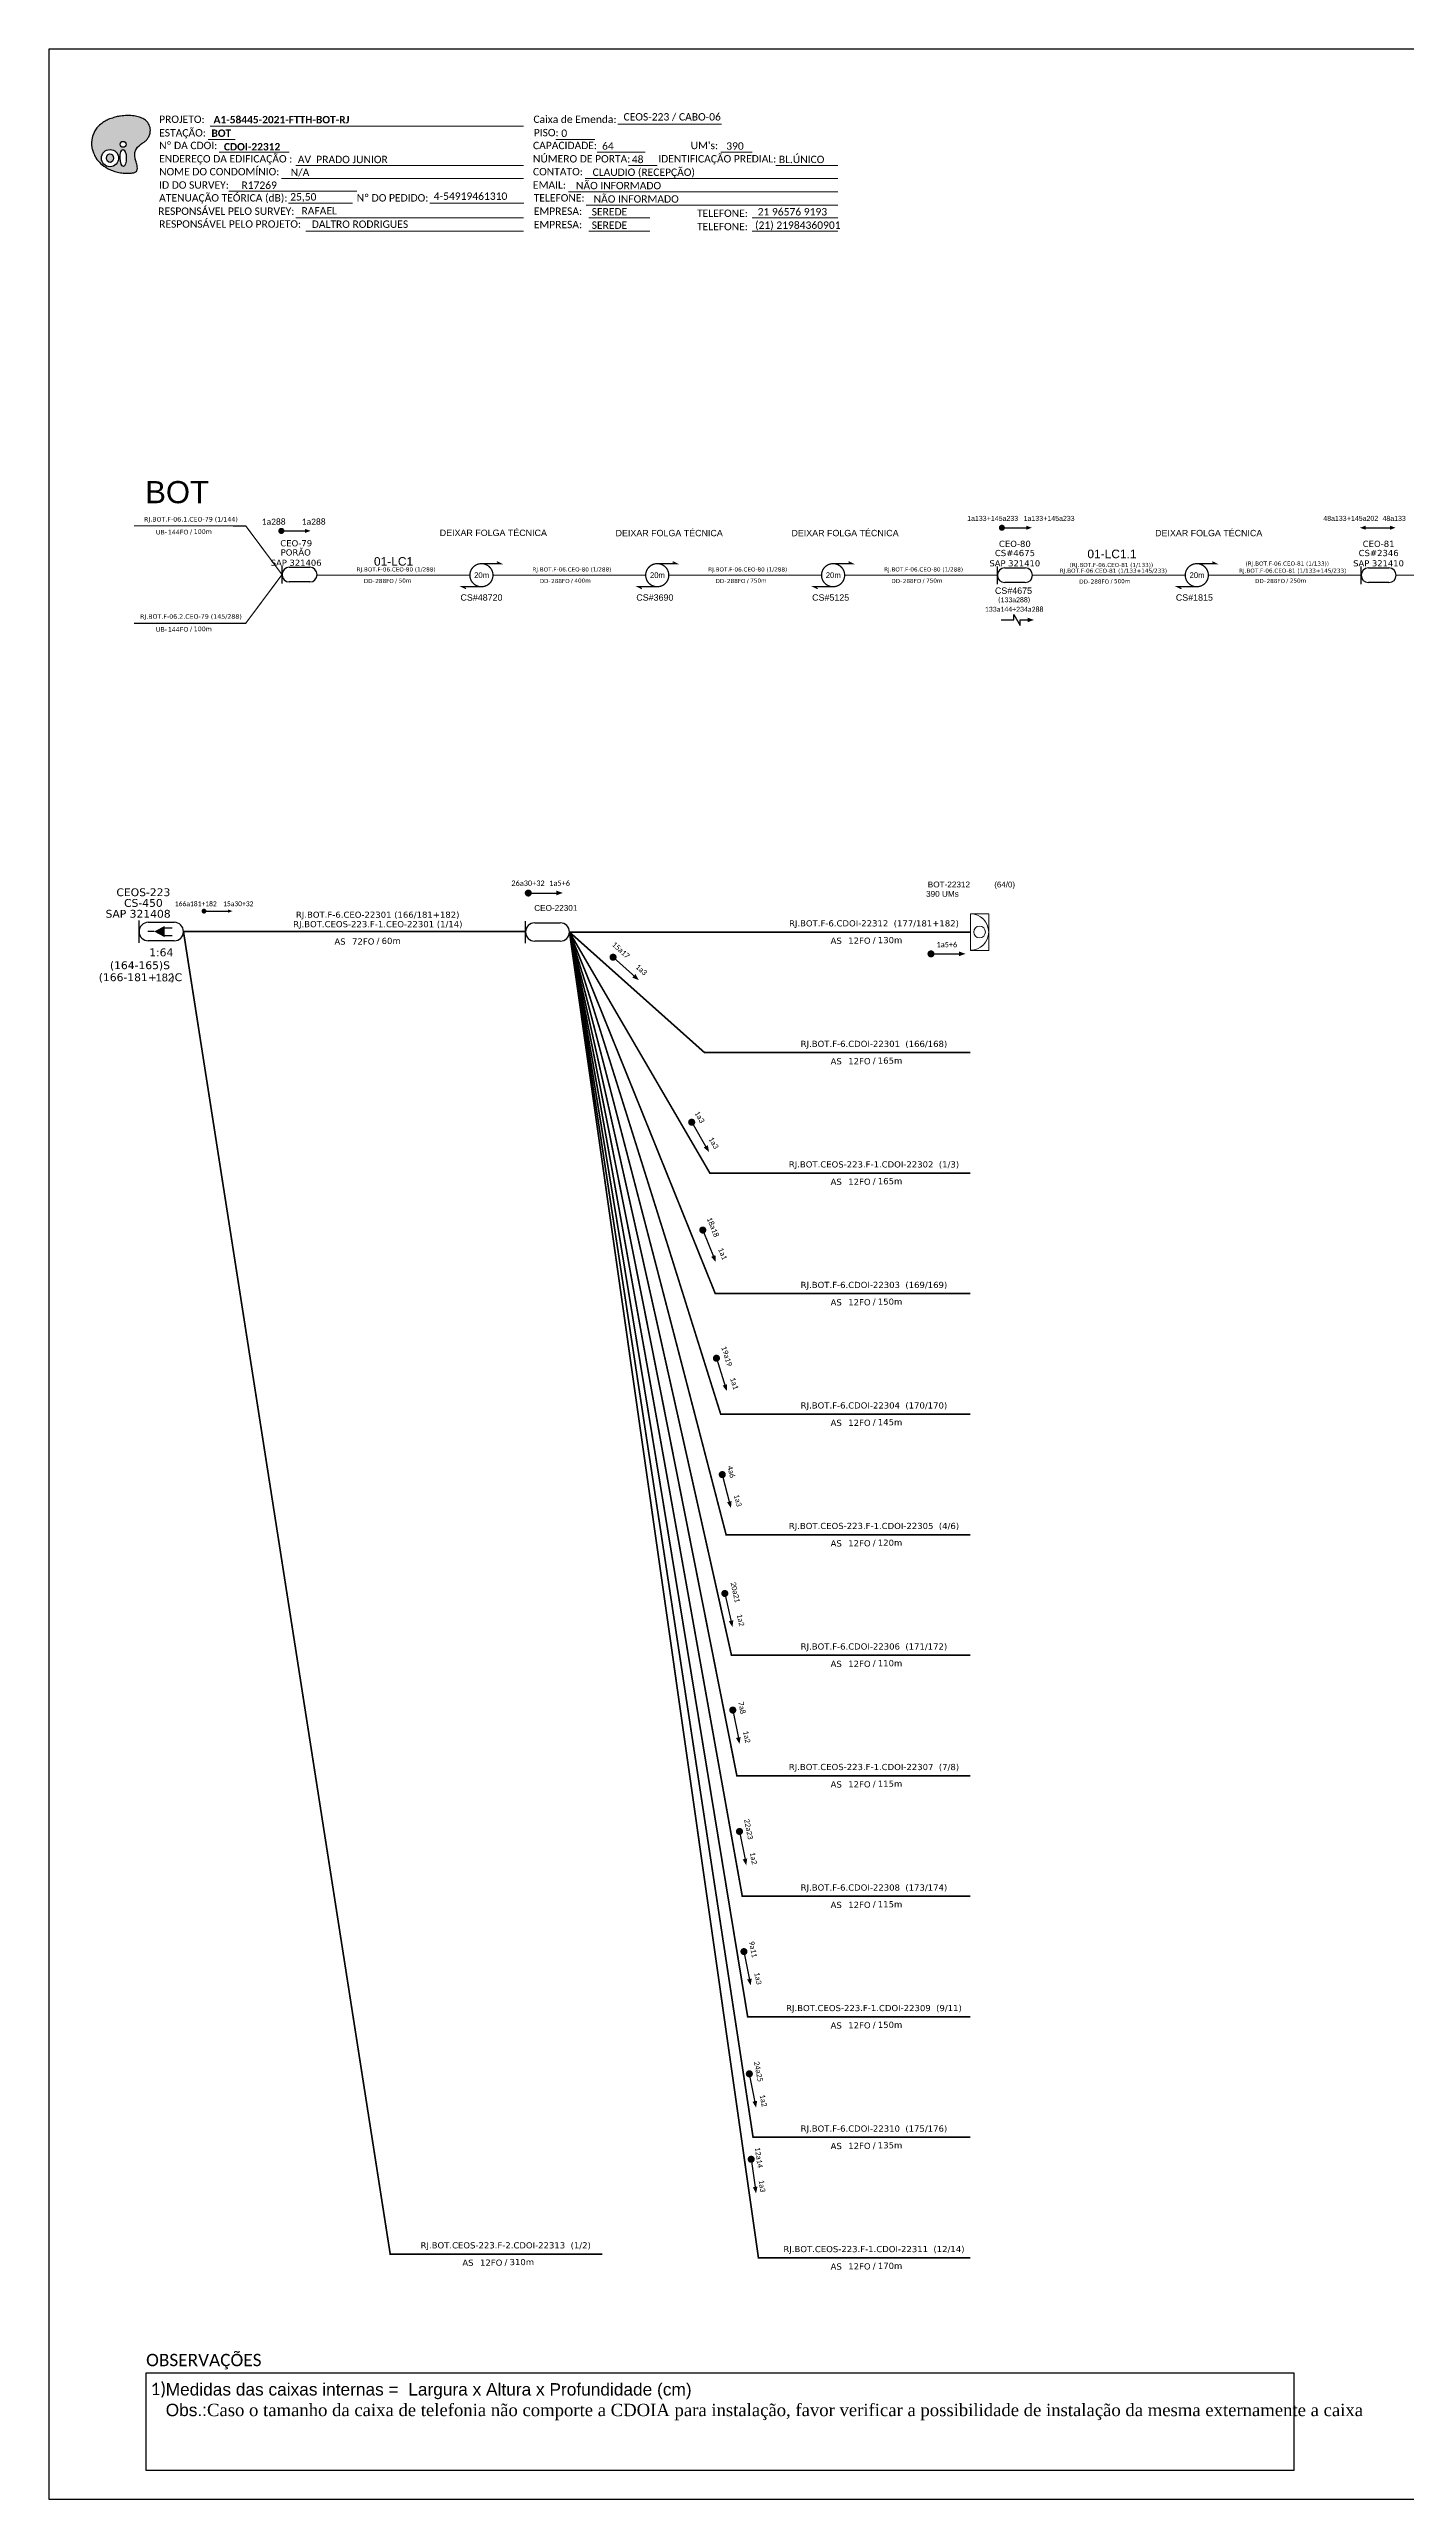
# Model space of a CAD drawing. Header units: metres. Extents: x -1286 to 424, y -500 to 94.
# Drawn here: x -1286 to -957, y -500 to 94 of the extents above; entities that cross this region are included whole.
import ezdxf
from ezdxf.enums import TextEntityAlignment as Align

# ---------------------------------------------------------------- set-up
doc = ezdxf.new("R2010")
doc.units = ezdxf.units.M
doc.linetypes.add('ARILSUPP', pattern=[2.98, 1.42, -0.71, 0.14, -0.71])
for name, color, linetype, lineweight in [("20.0-LEGENDA DOS CDO'S", 1, 'Continuous', 0), ('20.1-CDO_INTERIOR', 1, 'Continuous', 0), ('40.1-ETIQUETAS', 1, 'Continuous', 20)]:
    doc.layers.add(name, color=color, linetype=linetype, lineweight=lineweight)
for name, color, linetype in [('20.4-CEO', 1, 'Continuous'), ('20.4-CEOS', 1, 'Continuous'), ('20.5-CABO AÉREO', 1, 'Continuous'), ('CAP a instalar', 1, 'Continuous'), ('CD a instalar', 1, 'Continuous'), ('CEO', 1, 'Continuous'), ('LC1', 3, 'Continuous'), ('SETA', 7, 'Continuous')]:
    doc.layers.add(name, color=color, linetype=linetype)
doc.styles.add('ARIAL', font='arial.ttf')
doc.styles.add('siredit', font='verdana.ttf')
doc.styles.add('WMF-Calibri0', font='calibri.ttf')
doc.styles.add('WMF-Calibri1', font='calibrib.ttf')
doc.linetypes.add('FENCELINE1', pattern='A,0.25,-0.1,[133,ltypeshp.shx,S=0.1,R=0,X=-0.1,Y=0],-0.1,1', length=1.45)

# ---------------------------------------------------------------- blocks, each defined once
blk = doc.blocks.new('OI')
h = blk.add_hatch(color=40)
edge = h.paths.add_edge_path()
edge.add_spline(control_points=[(4.35, -0.67), (3.92, -0.99), (3.26, -1.5), (2.81, -2.59), (2.9, -3.5), (3.06, -4.27), (3.31, -4.85), (3.37, -5.39), (3.4, -5.88), (3.2, -6.4), (2.54, -6.61), (1.65, -6.63), (0.55, -6.67), (-0.56, -6.42), (-1.61, -6.14), (-2.77, -5.61), (-3.92, -4.77), (-4.89, -3.7), (-5.34, -2.65), (-5.6, -1.94), (-5.85, -0.96), (-5.71, 0.47), (-5.1, 2.02), (-4.14, 3.02), (-3.3, 3.61), (-2.37, 4.16), (-1.36, 4.44), (-0.56, 4.7), (0.79, 4.85), (2.24, 4.97), (3.79, 4.57), (4.67, 4.21), (5.44, 3.65), (5.76, 2.99), (6.03, 2.21), (6.01, 1.46), (5.72, 0.64), (5.31, 0.08), (4.88, -0.38), (4.51, -0.55), (4.35, -0.67)], knot_values=[0, 0, 0, 0, 1.60434, 2.417191, 3.427595, 4.282808, 4.776746, 5.304182, 5.888771, 6.258406, 6.858137, 7.79129, 8.986195, 10.124242, 11.187857, 12.242908, 13.953784, 15.414161, 16.515391, 17.349188, 17.675853, 19.552021, 21.515531, 22.568638, 23.63245, 24.621084, 25.782718, 26.745347, 27.142653, 29.870543, 31.004649, 31.921532, 32.709589, 33.801391, 34.042471, 35.192333, 35.971461, 36.628871, 37.254359, 37.836911, 37.836911, 37.836911, 37.836911], degree=3, periodic=0)
h.paths.add_polyline_path([(1.13, -0.87, -1), (-0.04, -0.87, -1)], flags=16)
edge = h.paths.add_edge_path(flags=16)
edge.add_ellipse((0.56, -3.59), major_axis=(-0.02, 1.71), ratio=0.361305, start_angle=0, end_angle=360)
h.paths.add_polyline_path([(-0.36, -3.62, -1), (-3.8, -3.62, -1)], flags=16)
edge = h.paths.add_edge_path(flags=0)
edge.add_ellipse((-2.08, -3.62), major_axis=(0, 0.885), ratio=0.758294, start_angle=0, end_angle=360)
at = {"color": 40}
for centre, radius in [((-2.08, -3.62), 1.72), ((0.54, -0.87), 0.587)]:
    blk.add_circle(centre, radius, dxfattribs=at)
blk.add_ellipse((-2.08, -3.62), major_axis=(0, 0.885), ratio=0.758294, start_param=-3.141592653589792, end_param=3.141592653589792, dxfattribs=at)
blk.add_ellipse((0.56, -3.59), major_axis=(-0.02, 1.71), ratio=0.361305, dxfattribs=at)
at = {"color": 40, "start_tangent": (-0.800898, -0.598801), "end_tangent": (-0.800898, -0.598801)}
blk.add_spline([(4.35, -0.67), (3.2, -1.78), (2.9, -2.54), (2.92, -3.55), (3.12, -4.38), (3.28, -4.85), (3.37, -5.37), (3.35, -5.95), (3.2, -6.29), (2.66, -6.55), (1.73, -6.63), (0.54, -6.62), (-0.58, -6.41), (-1.6, -6.11), (-2.56, -5.67), (-3.95, -4.67), (-4.89, -3.56), (-5.37, -2.56), (-5.64, -1.78), (-5.72, -1.46), (-5.63, 0.42), (-4.84, 2.22), (-4.13, 2.99), (-3.27, 3.62), (-2.4, 4.09), (-1.3, 4.47), (-0.37, 4.72), (0.02, 4.77), (2.75, 4.8), (3.85, 4.53), (4.69, 4.16), (5.31, 3.68), (5.85, 2.73), (5.93, 2.5), (5.94, 1.35), (5.67, 0.62), (5.29, 0.08), (4.84, -0.36), (4.35, -0.67)], degree=3, dxfattribs=at)

msp = doc.modelspace()

# ---------------------------------------------------------------- linework, layer by layer
at = {"color": 0}
for p, q in [((-1262.5, -469.23), (-984.25, -469.23)), ((-1262.5, -492.93), (-1262.5, -469.23)), ((-984.25, -469.23), (-984.25, -492.93)), ((-984.25, -492.93), (-1262.5, -492.93))]:
    msp.add_line(p, q, dxfattribs=at)
msp.add_lwpolyline([(-1286.07, -499.81), (-445.07, -499.81), (-445.07, 94.19), (-1286.07, 94.19)], close=True)
at = {"color": 7, "lineweight": 0}
for points in [[(-1247.47, 72.24), (-1240.92, 72.24)], [(-1246.96, 75.52), (-1170.98, 75.52)], [(-1163.19, 72.28), (-1153.71, 72.28)], [(-1148.15, 76.01), (-1123.01, 76.01)], [(-1244.81, 69.17), (-1227.84, 69.17)], [(-1226.24, 65.93), (-1170.98, 65.93)], [(-1153.14, 69.17), (-1141.52, 69.17)], [(-1145.56, 65.93), (-1138.61, 65.93)], [(-1123.2, 69.17), (-1115.53, 69.17)], [(-1109.86, 65.93), (-1094.82, 65.93)], [(-1242.49, 59.75), (-1211.44, 59.75)], [(-1229.65, 62.82), (-1170.98, 62.82)], [(-1160.06, 59.58), (-1094.8, 59.58)], [(-1156.02, 62.82), (-1094.8, 62.82)], [(-1227.96, 56.79), (-1212.45, 56.79)], [(-1193.73, 56.79), (-1170.96, 56.79)], [(-1155.78, 56.34), (-1094.8, 56.34)], [(-1226.24, 53.23), (-1170.98, 53.23)], [(-1223.75, 49.99), (-1170.98, 49.99)], [(-1155.17, 53.23), (-1140.37, 53.23)], [(-1155.17, 49.99), (-1140.37, 49.99)], [(-1115.57, 53.23), (-1094.8, 53.23)], [(-1115.57, 49.99), (-1094.8, 49.99)]]:
    msp.add_lwpolyline(points, dxfattribs=at)
at = {"color": 7}
for points, const_width in [([(-1230.1, -22.65, 1), (-1229.36, -22.65, 1)], 0.741), ([(-1055.38, -21.88, 1), (-1054.64, -21.88, 1)], 0.741), ([(-1181.21, -30.58, 1.000012), (-1181.21, -36.18, 0.999978)], 0.311), ([(-1138.58, -30.58, 1.000012), (-1138.58, -36.18, 0.999978)], 0.311), ([(-1095.94, -30.58, 1.000012), (-1095.94, -36.18, 0.999978)], 0.311), ([(-1007.75, -30.58, 1.000012), (-1007.75, -36.18, 0.999978)], 0.311), ([(-1248.79, -114.83, 1), (-1248.2, -114.83, 1)], 0.589), ([(-1130.44, -165.63, 1), (-1130.01, -166.37, 1)], 0.858), ([(-1127.7, -191.75, 1), (-1127.38, -192.55, 1)], 0.858), ([(-1124.36, -222.82, 1), (-1124.1, -223.64, 1)], 0.858), ([(-1122.92, -251.02, 1), (-1122.7, -251.86, 1)], 0.858), ([(-1122.28, -279.84, 1), (-1122.09, -280.68, 1)], 0.858), ([(-1120.34, -308.11, 1), (-1120.18, -308.95, 1)], 0.858), ([(-1118.72, -337.54, 1), (-1118.55, -338.39, 1)], 0.858), ([(-1117.64, -366.67, 1), (-1117.47, -367.51, 1)], 0.858), ([(-1116.33, -396.3, 1), (-1116.16, -397.14, 1)], 0.858), ([(-1115.87, -417.01, 1), (-1115.75, -417.86, 1)], 0.858)]:
    msp.add_lwpolyline(points, format="xyb", close=True, dxfattribs=dict(at, const_width=const_width))
for points in [[(-1055.01, -21.88), (-1049.1, -21.88)], [(-966.82, -21.88), (-960.9, -21.88)], [(-1052.13, -44.24), (-1052.13, -42.93), (-1050.56, -45.54), (-1050.56, -44.24)]]:
    msp.add_lwpolyline(points, dxfattribs=at)
at = {"color": 7, "const_width": 0.292}
for points in [[(-1181.21, -30.58), (-1176.55, -30.58), (-1177.48, -30.12)], [(-1138.58, -30.58), (-1133.91, -30.58), (-1134.84, -30.12)], [(-1095.94, -30.58), (-1091.27, -30.58), (-1092.21, -30.12)], [(-1007.75, -30.58), (-1003.08, -30.58), (-1004.01, -30.12)], [(-1181.21, -36.18), (-1185.88, -36.18), (-1184.95, -36.65)], [(-1138.58, -36.18), (-1143.24, -36.18), (-1142.31, -36.65)], [(-1095.94, -36.18), (-1100.61, -36.18), (-1099.67, -36.65)], [(-1007.75, -36.18), (-1012.41, -36.18), (-1011.48, -36.65)]]:
    msp.add_lwpolyline(points, dxfattribs=at)
at = {"const_width": 0.858}
for points in [[(-1170.27, -110.44, 1), (-1169.42, -110.44, 1)], [(-1072.63, -125.2, 1), (-1071.78, -125.2, 1)], [(-1149.61, -125.71, 1), (-1148.97, -126.29, 1)]]:
    msp.add_lwpolyline(points, format="xyb", close=True, dxfattribs=at)
at = {"layer": '20.1-CDO_INTERIOR', "lineweight": 18}
msp.add_lwpolyline([(-1058.21, -124.34), (-1058.21, -115.47), (-1062.64, -115.47), (-1062.64, -124.34)], close=True, dxfattribs=at)
msp.add_circle((-1060.42, -119.9), 1.42, dxfattribs=at)
msp.add_arc((-1062.64, -119.9), 4.43, 270, 90, dxfattribs=at)
at = {"layer": '20.4-CEO', "color": 7}
for p, q in [((-1227.79, -31.47), (-1222.82, -31.47)), ((-1222.82, -35.01), (-1227.79, -35.01))]:
    msp.add_line(p, q, dxfattribs=at)
at = {"layer": '20.4-CEO', "color": 7, "const_width": 0.296}
for points in [[(-1265.49, -21.4), (-1238.36, -21.43), (-1229.56, -33.24)], [(-1265.49, -45.03), (-1238.36, -45.04), (-1229.56, -33.24)]]:
    msp.add_lwpolyline(points, dxfattribs=at)
at = {"layer": '20.4-CEO', "color": 7}
msp.add_lwpolyline([(-1229.56, -35.38), (-1229.56, -31.1)], dxfattribs=at)
for centre, start, end in [((-1227.79, -33.24), 90, 270), ((-1222.82, -33.24), 270, 90)]:
    msp.add_arc(centre, 1.77, start, end, dxfattribs=at)
at = {"layer": '20.4-CEOS', "color": 7}
for p, q in [((-1054.33, -31.61), (-1049.36, -31.61)), ((-1049.36, -35.16), (-1054.33, -35.16)), ((-966.14, -31.61), (-961.16, -31.61)), ((-961.16, -35.16), (-966.14, -35.16))]:
    msp.add_line(p, q, dxfattribs=at)
at = {"layer": '20.4-CEOS', "color": 5}
for p, q in [((-1261.99, -117.54), (-1255.7, -117.54)), ((-1170.51, -122.57), (-1170.51, -117.23)), ((-1168.3, -117.69), (-1162.09, -117.69)), ((-1255.7, -122.02), (-1261.99, -122.02)), ((-1162.09, -122.12), (-1168.3, -122.12))]:
    msp.add_line(p, q, dxfattribs=at)
at = {"layer": '20.4-CEOS', "color": 7}
for points in [[(-1056.1, -35.52), (-1056.1, -31.25)], [(-967.91, -35.52), (-967.91, -31.25)]]:
    msp.add_lwpolyline(points, dxfattribs=at)
at = {"layer": '20.4-CEOS', "color": 5}
for points in [[(-1264.23, -122.48), (-1264.23, -117.08)], [(-1260.58, -119.78), (-1262.09, -119.78)], [(-1258.1, -118.89), (-1256.19, -118.89)], [(-1258.1, -120.76), (-1256.19, -120.76)]]:
    msp.add_lwpolyline(points, dxfattribs=at)
msp.add_lwpolyline([(-1260.58, -119.78, 0, 2.77, 0), (-1257.98, -119.78, 2.77, 2.77, 0)], format="xyseb", dxfattribs=at)
at = {"layer": '20.4-CEOS', "color": 7}
for centre, start, end in [((-1054.33, -33.38), 90, 270), ((-1049.36, -33.38), 270, 90), ((-966.14, -33.38), 90, 270), ((-961.16, -33.38), 270, 90)]:
    msp.add_arc(centre, 1.77, start, end, dxfattribs=at)
at = {"layer": '20.4-CEOS', "color": 5}
for centre, radius, start, end in [((-1261.99, -119.78), 2.24, 90, 270), ((-1255.7, -119.78), 2.24, 270, 90), ((-1168.3, -119.9), 2.21, 90, 270), ((-1162.09, -119.9), 2.21, 270, 90)]:
    msp.add_arc(centre, radius, start, end, dxfattribs=at)
at = {"layer": '20.5-CABO AÉREO', "color": 7, "ltscale": 8, "const_width": 0.296}
for points in [[(-1221.05, -33.38), (-1184.01, -33.38)], [(-1178.41, -33.38), (-1141.38, -33.38)], [(-1135.78, -33.38), (-1098.74, -33.38)], [(-1093.14, -33.38), (-1056.1, -33.38)], [(-1047.58, -33.38), (-1010.55, -33.38)], [(-1004.95, -33.38), (-967.91, -33.38)], [(-959.39, -33.38), (-922.35, -33.38)]]:
    msp.add_lwpolyline(points, dxfattribs=at)
at = {"layer": 'CAP a instalar', "color": 5, "linetype": 'FENCELINE1', "ltscale": 5, "const_width": 0.401}
msp.add_lwpolyline([(-1253.46, -119.77), (-1170.51, -119.77)], dxfattribs=at)
at = {"layer": 'CAP a instalar', "linetype": 'FENCELINE1', "ltscale": 5, "const_width": 0.401}
msp.add_lwpolyline([(-1062.64, -119.9), (-1159.87, -119.9)], dxfattribs=at)
at = {"layer": 'CAP a instalar', "color": 7, "linetype": 'FENCELINE1', "ltscale": 5, "const_width": 0.401}
for points in [[(-1062.64, -149.12), (-1127.12, -149.12), (-1159.87, -119.9)], [(-1062.64, -207.57), (-1124.5, -207.57), (-1159.87, -119.9)], [(-1062.64, -236.79), (-1123.19, -236.79), (-1159.87, -119.9)], [(-1062.64, -295.23), (-1120.58, -295.23), (-1159.87, -119.9)], [(-1062.64, -353.67), (-1117.96, -353.67), (-1159.87, -119.9)], [(-1062.64, -412.11), (-1115.34, -412.11), (-1159.87, -119.9)]]:
    msp.add_lwpolyline(points, dxfattribs=at)
at = {"layer": 'CD a instalar', "color": 7, "linetype": 'FENCELINE1', "ltscale": 5, "const_width": 0.401}
for points in [[(-1151.93, -440.42), (-1203.33, -440.42), (-1253.46, -119.77)], [(-1062.64, -178.35), (-1125.81, -178.35), (-1159.87, -119.9)], [(-1062.64, -266.01), (-1121.88, -266.01), (-1159.87, -119.9)], [(-1062.64, -324.45), (-1119.27, -324.45), (-1159.87, -119.9)], [(-1062.64, -382.89), (-1116.65, -382.89), (-1159.87, -119.9)], [(-1062.64, -441.33), (-1114.04, -441.33), (-1159.87, -119.9)]]:
    msp.add_lwpolyline(points, dxfattribs=at)
at = {"layer": 'SETA', "color": 7}
for points in [[(-1229.73, -22.65), (-1223.28, -22.65)], [(-1055.2, -44.24), (-1052.13, -44.24)], [(-1050.56, -44.24), (-1048.2, -44.24)], [(-1248.5, -114.83), (-1242.07, -114.83)], [(-1130.22, -166), (-1126.52, -172.38)], [(-1127.54, -192.15), (-1124.78, -198.99)], [(-1124.23, -223.23), (-1122.02, -230.27)], [(-1122.81, -251.44), (-1120.96, -258.58)], [(-1122.18, -280.26), (-1120.57, -287.46)], [(-1120.26, -308.53), (-1118.83, -315.77)], [(-1118.64, -337.96), (-1117.21, -345.2)], [(-1117.55, -367.09), (-1116.13, -374.32)], [(-1116.25, -396.72), (-1114.82, -403.96)], [(-1115.81, -417.43), (-1114.77, -424.74)]]:
    msp.add_lwpolyline(points, dxfattribs=at)
at = {"layer": 'SETA'}
for points in [[(-1169.85, -110.44), (-1162.47, -110.44)], [(-1149.29, -126), (-1143.8, -130.92)], [(-1072.21, -125.2), (-1064.83, -125.2)]]:
    msp.add_lwpolyline(points, dxfattribs=at)
at = {"layer": 'SETA', "color": 7}
for points in [[(-1223.99, -22.15), (-1222.63, -22.64), (-1223.99, -23.14)], [(-1049.1, -21.38), (-1047.74, -21.87), (-1049.09, -22.37)], [(-966.81, -22.37), (-968.17, -21.89), (-966.82, -21.38)], [(-960.91, -21.38), (-959.55, -21.87), (-960.9, -22.37)], [(-1048.76, -43.68), (-1047.27, -44.23), (-1048.76, -44.77)], [(-1242.64, -114.44), (-1241.56, -114.82), (-1242.63, -115.22)], [(-1126.31, -171.58), (-1126.02, -173.22), (-1127.3, -172.15)], [(-1124.46, -198.22), (-1124.4, -199.89), (-1125.52, -198.65)], [(-1121.64, -229.53), (-1121.72, -231.2), (-1122.73, -229.87)], [(-1120.55, -257.86), (-1120.71, -259.53), (-1121.65, -258.15)], [(-1120.13, -286.76), (-1120.34, -288.41), (-1121.24, -287.01)], [(-1118.37, -315.07), (-1118.63, -316.72), (-1119.5, -315.29)], [(-1116.75, -344.51), (-1117.01, -346.16), (-1117.87, -344.73)], [(-1115.67, -373.63), (-1115.93, -375.28), (-1116.79, -373.85)], [(-1114.36, -403.27), (-1114.62, -404.92), (-1115.48, -403.49)], [(-1114.27, -424.07), (-1114.62, -425.7), (-1115.4, -424.23)]]:
    msp.add_solid(points, dxfattribs=at)
at = {"layer": 'SETA'}
for points in [[(-1163.06, -109.85), (-1161.49, -110.42), (-1163.06, -111)], [(-1065.42, -124.61), (-1063.85, -125.18), (-1065.42, -125.76)], [(-1143.85, -130.09), (-1143.06, -131.57), (-1144.61, -130.94)]]:
    msp.add_solid(points, dxfattribs=at)

# ---------------------------------------------------------------- block references
at = {"color": 7, "xscale": 1.213923925163967, "yscale": 1.213923925163967, "zscale": 1.213923925163967, "rotation": 0.1532896023949059}
msp.add_blockref('OI', (-1268.76, 72.14), dxfattribs=at)

# ---------------------------------------------------------------- texts
at = {"color": 7, "lineweight": 0, "style": 'WMF-Calibri0'}
for s, height, p in [('PROJETO:', 1.793, (-1259.36, 76.26)), ('Caixa de Emenda:', 1.7927, (-1168.6, 76.26)), ('ESTAÇÃO:', 1.793, (-1259.36, 72.98)), ('Nº DA CDOI:', 1.7927, (-1259.36, 69.91)), ('CAPACIDADE:', 1.7927, (-1168.71, 69.91)), ('PISO:', 1.793, (-1168.53, 73.03)), ("UM's:", 1.793, (-1130.47, 69.91)), ('ENDEREÇO DA EDIFICAÇÃO :', 1.7927, (-1259.36, 66.68)), ('NOME DO CONDOMÍNIO:', 1.7927, (-1259.36, 63.56)), ('CONTATO:', 1.793, (-1168.71, 63.56)), ('NÚMERO DE PORTA:', 1.7927, (-1168.71, 66.68)), ('IDENTIFICAÇÃO PREDIAL:', 1.7927, (-1138.34, 66.68)), ('ATENUAÇÃO TEÓRICA (dB):', 1.7927, (-1259.36, 57.21)), ('ID DO SURVEY:', 1.7927, (-1259.36, 60.33)), ('EMAIL:', 1.793, (-1168.71, 60.33)), ('RESPONSÁVEL PELO SURVEY:', 1.7927, (-1259.6, 53.98)), ('Nº DO PEDIDO:', 1.7927, (-1211.44, 57.21)), ('TELEFONE:', 1.793, (-1168.53, 57.21)), ('EMPRESA:', 1.793, (-1168.53, 53.98)), ('TELEFONE:', 1.793, (-1128.93, 53.47)), ('RESPONSÁVEL PELO PROJETO:', 1.7927, (-1259.36, 50.87)), ('EMPRESA:', 1.793, (-1168.53, 50.74)), ('TELEFONE:', 1.793, (-1128.93, 50.24))]:
    msp.add_text(s, height=height, dxfattribs=at).set_placement(p)
at = {"color": 7}
for s, height, style, p in [('A1-58445-2021-FTTH-BOT-RJ', 1.7927, 'WMF-Calibri1', (-1246.16, 76.17)), ('CEOS-223 / CABO-06', 1.7927, 'WMF-Calibri0', (-1146.75, 76.85)), ('BOT', 1.793, 'WMF-Calibri1', (-1246.68, 72.89)), ('0', 1.79, 'WMF-Calibri0', (-1161.84, 72.88)), ('64', 1.793, 'WMF-Calibri0', (-1151.96, 69.79)), ('390', 1.793, 'WMF-Calibri0', (-1121.85, 69.77)), ('AV  PRADO JUNIOR', 1.7927, 'WMF-Calibri0', (-1225.73, 66.52)), ('CLAUDIO (RECEPÇÃO)', 1.7927, 'WMF-Calibri0', (-1154.25, 63.42)), ('48', 1.793, 'WMF-Calibri0', (-1144.74, 66.53)), ('BL.ÚNICO', 1.793, 'WMF-Calibri0', (-1109.1, 66.53)), ('R17269', 1.793, 'WMF-Calibri0', (-1239.4, 60.28)), ('N/A', 1.793, 'WMF-Calibri0', (-1227.45, 63.39)), ('4-54919461310', 1.7927, 'WMF-Calibri0', (-1192.78, 57.62)), ('NÃO INFORMADO', 1.7927, 'WMF-Calibri0', (-1158.28, 60.18)), ('25,50', 1.793, 'WMF-Calibri0', (-1227.58, 57.45)), ('RAFAEL', 1.793, 'WMF-Calibri0', (-1224.84, 54.07)), ('SEREDE', 1.793, 'WMF-Calibri0', (-1154.47, 53.83)), ('NÃO INFORMADO', 1.7927, 'WMF-Calibri0', (-1154, 56.94)), (' 21 96576 9193', 1.7927, 'WMF-Calibri0', (-1114.86, 53.83)), ('DALTRO RODRIGUES', 1.7927, 'WMF-Calibri0', (-1222.35, 50.83)), ('SEREDE', 1.793, 'WMF-Calibri0', (-1154.47, 50.59)), ('(21) 21984360901', 1.7927, 'WMF-Calibri0', (-1114.86, 50.59)), ('BOT', 5.376, 'ARIAL', (-1262.72, -15.93))]:
    msp.add_text(s, height=height, dxfattribs=dict(at, style=style)).set_placement(p)
at = {"color": 7, "style": 'WMF-Calibri1'}
msp.add_text('CDOI-22312', height=1.793, dxfattribs=at).set_placement((-1236.82, 69.6), align=Align.CENTER)
at = {"color": 7, "style": 'ARIAL'}
for s, height, p in [('DEIXAR FOLGA TÉCNICA', 1.5433, (-1191.32, -23.88)), ('DEIXAR FOLGA TÉCNICA', 1.5433, (-1148.68, -23.93)), ('DEIXAR FOLGA TÉCNICA', 1.5433, (-1106.04, -23.93)), ('DEIXAR FOLGA TÉCNICA', 1.5433, (-1017.85, -23.93)), ('CS#48720', 1.543, (-1186.29, -39.56)), ('CS#3690', 1.543, (-1143.65, -39.56)), ('CS#5125', 1.543, (-1101.02, -39.56)), ('CS#4675', 1.543, (-1056.69, -37.9)), ('CS#1815', 1.543, (-1012.83, -39.56))]:
    msp.add_text(s, height=height, rotation=359.98667, dxfattribs=at).set_placement(p)
at = {"color": 7}
for p in [(-1182.99, -34.08), (-1140.35, -34.08), (-1097.72, -34.08), (-1009.52, -34.08)]:
    msp.add_text('20m', height=1.4, dxfattribs=at).set_placement(p)
at = {"style": 'WMF-Calibri0'}
msp.add_text('OBSERVAÇÕES', height=3, dxfattribs=at).set_placement((-1262.52, -467.61))
at = {"color": 7, "attachment_point": 5}
for s, insert, char_height, width, rotation in [('{\\fCalibri|b0|i0|c0|p34;\\C256;1a288}', (-1231.59, -20.41), 1.4815, 109.3657, 359.91656), ('{\\fCalibri|b0|i0|c0|p34;\\C256;1a288}', (-1221.89, -20.41), 1.4815, 109.3657, 359.91656), ('{\\fCalibri|b0|i0|c0|p34;\\C7;1a3}', (-1128.31, -164.76), 1.2869, 21.7564, 300.15808), ('{\\fCalibri|b0|i0|c0|p34;\\C7;1a3}', (-1124.9, -171.05), 1.2869, 21.7564, 300.15808), ('{\\fCalibri|b0|i0|c0|p34;\\C7;18a18}', (-1125.07, -191.46), 1.2869, 21.7564, 291.97356), ('{\\fCalibri|b0|i0|c0|p34;\\C7;1a1}', (-1122.72, -197.91), 1.2869, 21.7564, 291.97356), ('{\\fCalibri|b0|i0|c0|p34;\\C7;19a19}', (-1121.72, -222.74), 1.2869, 21.7564, 287.42224), ('{\\fCalibri|b0|i0|c0|p34;\\C7;1a1}', (-1119.89, -229.36), 1.2869, 21.7564, 287.42224), ('{\\fCalibri|b0|i0|c0|p34;\\C7;4a6}', (-1120.63, -250.76), 1.2869, 21.7564, 284.49627), ('{\\fCalibri|b0|i0|c0|p34;\\C7;1a3}', (-1119.04, -257.73), 1.2869, 21.7564, 284.49627), ('{\\fCalibri|b0|i0|c0|p34;\\C7;20a21}', (-1119.64, -279.98), 1.2869, 21.7564, 282.63267), ('{\\fCalibri|b0|i0|c0|p34;\\C7;1a2}', (-1118.37, -286.73), 1.2869, 21.7564, 282.63267), ('{\\fCalibri|b0|i0|c0|p34;\\C7;7a8}', (-1118.04, -307.98), 1.2869, 21.7564, 281.14952), ('{\\fCalibri|b0|i0|c0|p34;\\C7;1a2}', (-1116.87, -315.03), 1.2869, 21.7564, 281.14952), ('{\\fCalibri|b0|i0|c0|p34;\\C7;22a23}', (-1116.42, -337.41), 1.2869, 21.7564, 281.14952), ('{\\fCalibri|b0|i0|c0|p34;\\C7;1a2}', (-1115.24, -344.47), 1.2869, 21.7564, 281.14952), ('{\\fCalibri|b0|i0|c0|p34;\\C7;9a11}', (-1115.34, -366.54), 1.2869, 21.7564, 281.14952), ('{\\fCalibri|b0|i0|c0|p34;\\C7;1a3}', (-1114.16, -373.59), 1.2869, 21.7564, 281.14952), ('{\\fCalibri|b0|i0|c0|p34;\\C7;24a25}', (-1114.03, -396.17), 1.2869, 21.7564, 281.14952), ('{\\fCalibri|b0|i0|c0|p34;\\C7;1a2}', (-1112.85, -403.23), 1.2869, 21.7564, 281.14952), ('{\\fCalibri|b0|i0|c0|p34;\\C7;12a14}', (-1113.94, -417.03), 1.2869, 21.7564, 278.11545), ('{\\fCalibri|b0|i0|c0|p34;\\C7;1a3}', (-1113.16, -423.93), 1.2869, 21.7564, 278.11545)]:
    msp.add_mtext(s, dxfattribs=dict(at, insert=insert, char_height=char_height, width=width, rotation=rotation))
at = {"color": 5, "char_height": 1.1774, "width": 86.9148, "attachment_point": 5, "rotation": 359.91656}
for s, insert in [('{\\fCalibri|b0|i0|c0|p34;\\C256;166a181+\\C1;182}', (-1250.47, -113.05)), ('{\\fCalibri|b0|i0|c0|p34;\\C256;15a30+\\C1;32}', (-1240.17, -113.05))]:
    msp.add_mtext(s, dxfattribs=dict(at, insert=insert))
at = {"char_height": 1.2869, "width": 21.7564, "attachment_point": 5}
for s, insert in [('{\\fCalibri|b0|i0|c0|p34;\\C7;26a30+\\C1;32}', (-1169.91, -108.06)), ('{\\fCalibri|b0|i0|c0|p34;\\C7;1a5+\\C1;6}', (-1162.25, -108.06)), ('{\\fCalibri|b0|i0|c0|p34;\\C7;1a5+\\C1;6}', (-1068.35, -122.94))]:
    msp.add_mtext(s, dxfattribs=dict(at, insert=insert))
at = {"char_height": 1.2869, "width": 21.7564, "attachment_point": 5, "rotation": 318.14692}
for s, insert in [('{\\fCalibri|b0|i0|c0|p34;\\C7;15a17}', (-1147.39, -124.29)), ('{\\fCalibri|b0|i0|c0|p34;\\C7;1a3}', (-1142.43, -129.05))]:
    msp.add_mtext(s, dxfattribs=dict(at, insert=insert))
at = {"color": 1, "insert": (-1260.19, -129.97), "char_height": 1.898, "width": 4.6499, "attachment_point": 1, "style": 'ARIAL'}
msp.add_mtext('182', dxfattribs=at)
at = {"char_height": 3, "width": 277.1819, "attachment_point": 1}
for s, insert, style in [('1)', (-1261.44, -471.63), 'WMF-Calibri0'), ('Medidas das caixas internas =  Largura x Altura x Profundidade (cm)\\PObs.:{\\fTimes New Roman|b0|i0|c0|p16;Caso o tamanho da caixa de telefonia não comporte a CDOIA para instalação, favor verificar a possibilidade de instalação da mesma externamente a caixa}', (-1257.77, -471.72), 'ARIAL')]:
    msp.add_mtext(s, dxfattribs=dict(at, insert=insert, style=style))
at = {"layer": "20.0-LEGENDA DOS CDO'S", "linetype": 'ByBlock', "style": 'ARIAL'}
for s, height, p in [('390 UMs     ', 1.4184, (-1062.72, -111.35)), ('BOT-22312', 1.418, (-1062.73, -109.08))]:
    msp.add_text(s, height=height, dxfattribs=at).set_placement(p, align=Align.RIGHT)
at = {"layer": "20.0-LEGENDA DOS CDO'S", "linetype": 'ByBlock', "style": 'ARIAL', "width": 0.986168}
msp.add_text('(64/0)', height=1.399, dxfattribs=at).set_placement((-1051.82, -109.08), align=Align.RIGHT)
at = {"layer": "20.0-LEGENDA DOS CDO'S", "color": 5, "linetype": 'ByBlock', "style": 'ARIAL'}
msp.add_text('CEO-22301', height=1.418, rotation=0.11799, dxfattribs=at).set_placement((-1168.4, -114.77))
at = {"layer": '20.4-CEO', "color": 7, "style": 'siredit'}
for s, height, p in [('          SAP 321406', 1.4815, (-1229.37, -30.36)), ('CEO-79', 1.502, (-1226.12, -25.63)), ('PORÃO', 1.502, (-1226.24, -27.86))]:
    msp.add_text(s, height=height, dxfattribs=at).set_placement(p, align=Align.MIDDLE_CENTER)
at = {"layer": '20.4-CEOS', "color": 7, "style": 'siredit'}
for s, height, p in [('CS#4675', 1.502, (-1051.84, -28)), ('CS#2346', 1.502, (-963.65, -28)), ('SAP 321410', 1.481, (-1051.88, -30.5)), ('SAP 321410', 1.481, (-963.68, -30.5))]:
    msp.add_text(s, height=height, dxfattribs=at).set_placement(p, align=Align.MIDDLE_CENTER)
at = {"layer": '20.4-CEOS', "color": 7, "linetype": 'ByBlock', "style": 'siredit'}
for s, height, p in [('CEOS-223', 1.898, (-1263.18, -109.3)), ('CS-450', 1.898, (-1263.18, -111.89)), ('  SAP 321408', 1.8979, (-1265.28, -114.52)), ('1:64', 1.898, (-1258.84, -123.88)), ('(166-181+    )C', 1.8979, (-1263.89, -129.91)), ('(164-165)S', 1.898, (-1264.02, -127))]:
    msp.add_text(s, height=height, dxfattribs=at).set_placement(p, align=Align.TOP_CENTER)
at = {"layer": '40.1-ETIQUETAS', "color": 7, "style": 'siredit'}
for s, height, p in [('RJ.BOT.F-06.1.CEO-79 (1/144)', 1.1111, (-1251.66, -19.82)), ('RJ.BOT.F-06.CEO-80 (1/288)', 1, (-1201.91, -31.98)), ('RJ.BOT.F-06.CEO-80 (1/288)', 1, (-1159.28, -31.98)), ('RJ.BOT.F-06.CEO-80 (1/288)', 1, (-1116.64, -31.98)), ('RJ.BOT.F-06.CEO-80 (1/288)', 1, (-1074, -31.98)), ('(RJ.BOT.F-06.CEO-81 (1/133))', 1, (-1028.45, -30.9)), ('(RJ.BOT.F-06.CEO-81 (1/133))', 1, (-985.81, -30.56)), ('RJ.BOT.F-06.2.CEO-79 (145/288)', 1.1111, (-1251.66, -43.39))]:
    msp.add_text(s, height=height, dxfattribs=at).set_placement(p, align=Align.MIDDLE_CENTER)
for s, height, p in [('UB-', 1.111, (-1257.44, -22.94)), ('144FO', 1.111, (-1252.27, -22.93)), ('/', 1.11, (-1251.37, -22.82)), ('DD-', 1, (-1207.11, -34.79)), ('288FO', 1, (-1202.46, -34.78)), ('/', 1, (-1201.67, -34.69)), ('DD-', 1, (-1164.48, -34.79)), ('288FO', 1, (-1159.82, -34.78)), ('/', 1, (-1159.03, -34.69)), ('DD-', 1, (-1121.84, -34.79)), ('288FO', 1, (-1117.18, -34.78)), ('/', 1, (-1116.39, -34.69)), ('DD-', 1, (-1079.2, -34.79)), ('288FO', 1, (-1074.55, -34.78)), ('/', 1, (-1073.76, -34.69)), ('DD-', 1, (-1033.65, -34.94)), ('288FO', 1, (-1028.99, -34.92)), ('/', 1, (-1028.2, -34.83)), ('DD-', 1, (-991.01, -34.79)), ('288FO', 1, (-986.35, -34.78)), ('/', 1, (-985.57, -34.69)), ('UB-', 1.111, (-1257.44, -46.52)), ('144FO', 1.111, (-1252.27, -46.5)), ('/', 1.11, (-1251.37, -46.4)), ('/', 1.5, (-1085.63, -151.07)), ('/', 1.5, (-1085.63, -180.29)), ('/', 1.5, (-1085.63, -209.51)), ('/', 1.5, (-1085.63, -238.73)), ('/', 1.5, (-1085.63, -267.95)), ('/', 1.5, (-1085.63, -297.17)), ('/', 1.5, (-1085.63, -326.39)), ('/', 1.5, (-1085.63, -355.61)), ('/', 1.5, (-1085.63, -384.83)), ('/', 1.5, (-1085.63, -414.05)), ('/', 1.5, (-1174.92, -442.36)), ('/', 1.5, (-1085.63, -443.28))]:
    msp.add_text(s, height=height, dxfattribs=at).set_placement(p, align=Align.MIDDLE_RIGHT)
for s, height, p in [('100m', 1.111, (-1250.97, -22.82)), ('50m', 1, (-1201.29, -34.69)), ('400m', 1, (-1158.66, -34.69)), ('750m', 1, (-1116.02, -34.69)), ('750m', 1, (-1073.38, -34.69)), ('500m', 1, (-1027.83, -34.83)), ('250m', 1, (-985.19, -34.69)), ('100m', 1.111, (-1250.97, -46.4))]:
    msp.add_text(s, height=height, dxfattribs=at).set_placement(p, align=Align.MIDDLE_LEFT)
at = {"layer": '40.1-ETIQUETAS', "color": 7}
for s, height, style, p in [('1a133', 1.21, 'ARIAL', (-1063.42, -20.21)), ('+145a233', 1.21, 'ARIAL', (-1058.65, -20.21)), ('1a133', 1.21, 'ARIAL', (-1049.73, -20.21)), ('+145a233', 1.21, 'ARIAL', (-1044.95, -20.21)), ('48a133', 1.21, 'ARIAL', (-977.07, -20.21)), ('+145a202', 1.21, 'ARIAL', (-971.33, -20.21)), ('48a133', 1.21, 'ARIAL', (-962.71, -20.21)), ('RJ.BOT.F-06.CEO-81 (1/133+145/233)', 1, 'siredit', (-1040.97, -32.79)), ('RJ.BOT.F-06.CEO-81 (1/133+145/233)', 1, 'siredit', (-997.5, -32.79))]:
    msp.add_text(s, height=height, dxfattribs=dict(at, style=style)).set_placement(p)
at = {"layer": '40.1-ETIQUETAS', "color": 7, "linetype": 'ByBlock', "style": 'siredit'}
for s, p in [('RJ.BOT.CEOS-223.F-1.CEO-22301 (1/14)', (-1206.34, -117.98)), ('RJ.BOT.F-6.CDOI-22301  (166/168)', (-1086.03, -147.01)), ('RJ.BOT.CEOS-223.F-1.CDOI-22302  (1/3)', (-1086.03, -176.23)), ('RJ.BOT.F-6.CDOI-22303  (169/169)', (-1086.03, -205.45)), ('RJ.BOT.F-6.CDOI-22304  (170/170)', (-1086.03, -234.67)), ('RJ.BOT.CEOS-223.F-1.CDOI-22305  (4/6)', (-1086.03, -263.89)), ('RJ.BOT.F-6.CDOI-22306  (171/172)', (-1086.03, -293.11)), ('RJ.BOT.CEOS-223.F-1.CDOI-22307  (7/8)', (-1086.03, -322.33)), ('RJ.BOT.F-6.CDOI-22308  (173/174)', (-1086.03, -351.55)), ('RJ.BOT.CEOS-223.F-1.CDOI-22309  (9/11)', (-1086.03, -380.77)), ('RJ.BOT.F-6.CDOI-22310  (175/176)', (-1086.03, -409.99)), ('RJ.BOT.CEOS-223.F-2.CDOI-22313  (1/2)', (-1175.32, -438.3)), ('RJ.BOT.CEOS-223.F-1.CDOI-22311  (12/14)', (-1086.03, -439.21))]:
    msp.add_text(s, height=1.5011, dxfattribs=at).set_placement(p, align=Align.MIDDLE_CENTER)
at = {"layer": '40.1-ETIQUETAS', "color": 1, "linetype": 'ByBlock', "style": 'siredit'}
for s, p in [('RJ.BOT.F-6.CEO-22301 (166/181+182)', (-1206.37, -115.7)), ('RJ.BOT.F-6.CDOI-22312  (177/181+182)', (-1086.03, -117.79))]:
    msp.add_text(s, height=1.5011, dxfattribs=at).set_placement(p, align=Align.MIDDLE_CENTER)
at = {"layer": '40.1-ETIQUETAS', "color": 5, "linetype": 'ByBlock', "style": 'siredit'}
for s, p in [('AS', (-1214.14, -122.2)), ('72FO', (-1207.16, -122.18))]:
    msp.add_text(s, height=1.501, dxfattribs=at).set_placement(p, align=Align.MIDDLE_RIGHT)
at = {"layer": '40.1-ETIQUETAS', "color": 5, "style": 'siredit'}
msp.add_text('/', height=1.5, dxfattribs=at).set_placement((-1205.94, -122.04), align=Align.MIDDLE_RIGHT)
at = {"layer": '40.1-ETIQUETAS', "color": 5, "linetype": 'ByBlock', "style": 'siredit'}
msp.add_text('60m', height=1.501, dxfattribs=at).set_placement((-1205.41, -122.04), align=Align.MIDDLE_LEFT)
at = {"layer": '40.1-ETIQUETAS', "color": 1, "linetype": 'ByBlock', "style": 'siredit'}
for s, p in [('AS', (-1093.83, -122.01)), ('12FO', (-1086.84, -121.99))]:
    msp.add_text(s, height=1.501, dxfattribs=at).set_placement(p, align=Align.MIDDLE_RIGHT)
at = {"layer": '40.1-ETIQUETAS', "color": 1, "style": 'siredit'}
msp.add_text('/', height=1.5, dxfattribs=at).set_placement((-1085.63, -121.85), align=Align.MIDDLE_RIGHT)
at = {"layer": '40.1-ETIQUETAS', "color": 1, "linetype": 'ByBlock', "style": 'siredit'}
msp.add_text('130m', height=1.501, dxfattribs=at).set_placement((-1085.1, -121.85), align=Align.MIDDLE_LEFT)
at = {"layer": '40.1-ETIQUETAS', "color": 7, "linetype": 'ByBlock', "style": 'siredit'}
for s, p in [('AS', (-1093.83, -151.23)), ('12FO', (-1086.84, -151.21)), ('AS', (-1093.83, -180.45)), ('12FO', (-1086.84, -180.43)), ('AS', (-1093.83, -209.67)), ('12FO', (-1086.84, -209.65)), ('AS', (-1093.83, -238.89)), ('12FO', (-1086.84, -238.87)), ('AS', (-1093.83, -268.11)), ('12FO', (-1086.84, -268.09)), ('AS', (-1093.83, -297.33)), ('12FO', (-1086.84, -297.31)), ('AS', (-1093.83, -326.55)), ('12FO', (-1086.84, -326.53)), ('AS', (-1093.83, -355.77)), ('12FO', (-1086.84, -355.75)), ('AS', (-1093.83, -384.99)), ('12FO', (-1086.84, -384.97)), ('AS', (-1093.83, -414.22)), ('12FO', (-1086.84, -414.19)), ('AS', (-1183.12, -442.52)), ('12FO', (-1176.13, -442.5)), ('AS', (-1093.83, -443.44)), ('12FO', (-1086.84, -443.41))]:
    msp.add_text(s, height=1.501, dxfattribs=at).set_placement(p, align=Align.MIDDLE_RIGHT)
for s, p in [('165m', (-1085.1, -151.07)), ('165m', (-1085.1, -180.29)), ('150m', (-1085.1, -209.51)), ('145m', (-1085.1, -238.73)), ('120m', (-1085.1, -267.95)), ('110m', (-1085.1, -297.17)), ('115m', (-1085.1, -326.39)), ('115m', (-1085.1, -355.61)), ('150m', (-1085.1, -384.83)), ('135m', (-1085.1, -414.05)), ('310m', (-1174.39, -442.36)), ('170m', (-1085.1, -443.28))]:
    msp.add_text(s, height=1.501, dxfattribs=at).set_placement(p, align=Align.MIDDLE_LEFT)
at = {"layer": '40.1-ETIQUETAS', "color": 7, "char_height": 1.2096, "width": 20.6627, "attachment_point": 5, "style": 'ARIAL'}
for s, insert in [('{\\fCalibri|b0|i0|c0|p34;133a144+234a288}', (-1052.04, -41.65)), ('{\\fCalibri|b0|i0|c0|p34;(133a288)}', (-1052.04, -39.48))]:
    msp.add_mtext(s, dxfattribs=dict(at, insert=insert))
at = {"layer": 'CEO', "color": 7, "style": 'siredit'}
for s, p in [('CEO-80', (-1051.86, -25.78)), ('CEO-81', (-963.66, -25.78))]:
    msp.add_text(s, height=1.502, dxfattribs=at).set_placement(p, align=Align.MIDDLE_CENTER)
at = {"layer": 'LC1', "color": 7, "linetype": 'ARILSUPP', "style": 'ARIAL'}
for s, p in [('01-LC1', (-1202.52, -30.04)), ('01-LC1.1', (-1028.32, -28.22))]:
    msp.add_text(s, height=2.074, dxfattribs=at).set_placement(p, align=Align.MIDDLE_CENTER)

doc.saveas('drawing.dxf')
